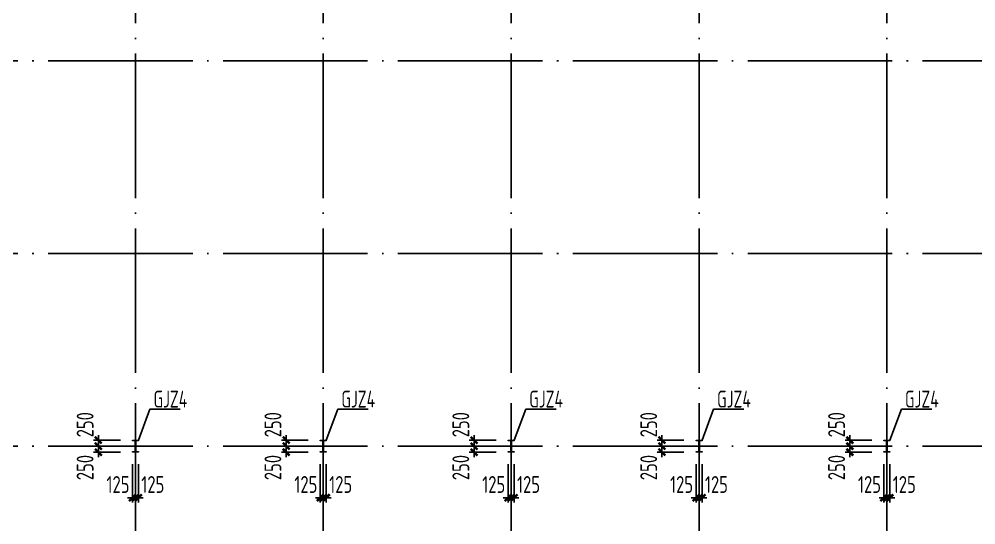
# Model space of a CAD drawing. Extents: x -2746917 to -971774, y -3334247 to -3250358.
# Drawn here: x -2161930 to -2142069, y -3295173 to -3284673 of the extents above; entities that cross this region are included whole.
import ezdxf

# ---------------------------------------------------------------- set-up
doc = ezdxf.new("R2010")
doc.units = 0
doc.header["$LTSCALE"] = 1000
doc.header["$MEASUREMENT"] = 0
doc.header["$PDMODE"] = 35
doc.linetypes.add('DOTE', pattern=[2.42, 2, -0.2, 0.02, -0.2])
doc.layers.get('0').update_dxf_attribs({"linetype": 'CONTINUOUS'})
doc.layers.get('Defpoints').update_dxf_attribs({"linetype": 'CONTINUOUS'})
for name, color, linetype in [('AXIS', 253, 'DOTE'), ('COLU', 7, 'CONTINUOUS'), ('DIM', 3, 'CONTINUOUS'), ('NUM', 7, 'CONTINUOUS'), ('TEXT', 7, 'CONTINUOUS')]:
    doc.layers.add(name, color=color, linetype=linetype)
doc.styles.add('TSSD_Dimension', font='tssdeng.shx', dxfattribs={"width": 0.75, "bigfont": 'Hztxt.shx'})
doc.styles.add('TSSD_Rein', font='Tssdeng.shx', dxfattribs={"width": 0.75, "bigfont": 'hztxt.shx'})
doc.dimstyles.new('TSSD_200_100', dxfattribs={"dimtxt": 350, "dimasz": 100, "dimexe": 100, "dimexo": 250, "dimgap": 100, "dimtad": 1, "dimdec": 0, "dimlfac": 2, "dimzin": 0, "dimdsep": 46, "dimtxsty": 'TSSD_Dimension', "dimblk": 'ARCHTICK', "dimcen": 0, "dimdle": 100, "dimclrt": 7, "dimadec": 0, "dimazin": 0, "dimtfac": 1, "dimtdec": 0, "dimtix": 1, "dimtmove": 2, "dimatfit": 3, "dimfxl": 1, "dimtolj": 1, "dimtzin": 0, "dimarcsym": 0})

# ---------------------------------------------------------------- blocks, each defined once
blk = doc.blocks.new('_ArchTick')
at = {"color": 0, "const_width": 0.5}
blk.add_lwpolyline([(-0.71, -0.71), (0.71, 0.71)], dxfattribs=at)
blk = doc.blocks.new('*D1193')
at = {"layer": 'Defpoints', "color": 0, "ltscale": 1.5}
for p in [(-2159579, -3293664), (-2159516, -3293664), (-2159516, -3294610)]:
    blk.add_point(p, dxfattribs=at)
at = {"layer": 'DIM', "color": 0, "lineweight": -2, "ltscale": 1.5}
for p, q in [((-2159579, -3293914), (-2159579, -3294710)), ((-2159516, -3293914), (-2159516, -3294710)), ((-2159579, -3294610), (-2159679, -3294610)), ((-2159579, -3294610), (-2159516, -3294610)), ((-2159516, -3294610), (-2159416, -3294610))]:
    blk.add_line(p, q, dxfattribs=at)
at = {"layer": 'DIM', "color": 0, "lineweight": -2, "ltscale": 1.5, "xscale": 100, "yscale": 100, "zscale": 100}
blk.add_blockref('_ArchTick', (-2159579, -3294610), dxfattribs=at)
at = {"layer": 'DIM', "color": 0, "lineweight": -2, "ltscale": 1.5, "xscale": 100, "yscale": 100, "zscale": 100, "rotation": 180}
blk.add_blockref('_ArchTick', (-2159516, -3294610), dxfattribs=at)
at = {"layer": 'DIM', "color": 7, "ltscale": 1.5, "insert": (-2159878, -3294335), "char_height": 350, "attachment_point": 5, "style": 'TSSD_Dimension'}
blk.add_mtext('\\A1;125', dxfattribs=at)
blk = doc.blocks.new('*D1194')
at = {"layer": 'Defpoints', "color": 0, "ltscale": 1.5}
for p in [(-2159516, -3293664), (-2159454, -3293664), (-2159454, -3294610)]:
    blk.add_point(p, dxfattribs=at)
at = {"layer": 'DIM', "color": 0, "lineweight": -2, "ltscale": 1.5}
for p, q in [((-2159516, -3293914), (-2159516, -3294710)), ((-2159454, -3293914), (-2159454, -3294710)), ((-2159516, -3294610), (-2159616, -3294610)), ((-2159516, -3294610), (-2159454, -3294610)), ((-2159454, -3294610), (-2159354, -3294610))]:
    blk.add_line(p, q, dxfattribs=at)
at = {"layer": 'DIM', "color": 0, "lineweight": -2, "ltscale": 1.5, "xscale": 100, "yscale": 100, "zscale": 100}
blk.add_blockref('_ArchTick', (-2159516, -3294610), dxfattribs=at)
at = {"layer": 'DIM', "color": 0, "lineweight": -2, "ltscale": 1.5, "xscale": 100, "yscale": 100, "zscale": 100, "rotation": 180}
blk.add_blockref('_ArchTick', (-2159454, -3294610), dxfattribs=at)
at = {"layer": 'DIM', "color": 7, "ltscale": 1.5, "insert": (-2159155, -3294335), "char_height": 350, "attachment_point": 5, "style": 'TSSD_Dimension'}
blk.add_mtext('\\A1;125', dxfattribs=at)
blk = doc.blocks.new('*D1195')
at = {"layer": 'Defpoints', "color": 0, "ltscale": 1.5}
for p in [(-2160286, -3293414), (-2159579, -3293414), (-2159579, -3293539)]:
    blk.add_point(p, dxfattribs=at)
at = {"layer": 'DIM', "color": 0, "lineweight": -2, "ltscale": 1.5}
for p, q in [((-2159829, -3293414), (-2160386, -3293414)), ((-2160286, -3293414), (-2160286, -3293314)), ((-2160286, -3293539), (-2160286, -3293414)), ((-2159829, -3293539), (-2160386, -3293539)), ((-2160286, -3293539), (-2160286, -3293639))]:
    blk.add_line(p, q, dxfattribs=at)
at = {"layer": 'DIM', "color": 0, "lineweight": -2, "ltscale": 1.5, "xscale": 100, "yscale": 100, "zscale": 100}
for p, rotation in [((-2160286, -3293414), 270), ((-2160286, -3293539), 90)]:
    blk.add_blockref('_ArchTick', p, dxfattribs=dict(at, rotation=rotation))
at = {"layer": 'DIM', "color": 7, "ltscale": 1.5, "insert": (-2160561, -3293094), "char_height": 350, "attachment_point": 5, "rotation": 90, "style": 'TSSD_Dimension'}
blk.add_mtext('\\A1;250', dxfattribs=at)
blk = doc.blocks.new('*D1196')
at = {"layer": 'Defpoints', "color": 0, "ltscale": 1.5}
for p in [(-2160286, -3293539), (-2159579, -3293539), (-2159579, -3293664)]:
    blk.add_point(p, dxfattribs=at)
at = {"layer": 'DIM', "color": 0, "lineweight": -2, "ltscale": 1.5}
for p, q in [((-2160286, -3293539), (-2160286, -3293439)), ((-2159829, -3293539), (-2160386, -3293539)), ((-2159829, -3293664), (-2160386, -3293664)), ((-2160286, -3293664), (-2160286, -3293539)), ((-2160286, -3293664), (-2160286, -3293764))]:
    blk.add_line(p, q, dxfattribs=at)
at = {"layer": 'DIM', "color": 0, "lineweight": -2, "ltscale": 1.5, "xscale": 100, "yscale": 100, "zscale": 100}
for p, rotation in [((-2160286, -3293539), 270), ((-2160286, -3293664), 90)]:
    blk.add_blockref('_ArchTick', p, dxfattribs=dict(at, rotation=rotation))
at = {"layer": 'DIM', "color": 7, "ltscale": 1.5, "insert": (-2160561, -3293983), "char_height": 350, "attachment_point": 5, "rotation": 90, "style": 'TSSD_Dimension'}
blk.add_mtext('\\A1;250', dxfattribs=at)
blk = doc.blocks.new('*D1203')
at = {"layer": 'Defpoints', "color": 0, "ltscale": 1.5}
for p in [(-2155679, -3293664), (-2155616, -3293664), (-2155616, -3294610)]:
    blk.add_point(p, dxfattribs=at)
at = {"layer": 'DIM', "color": 0, "lineweight": -2, "ltscale": 1.5}
for p, q in [((-2155679, -3293914), (-2155679, -3294710)), ((-2155616, -3293914), (-2155616, -3294710)), ((-2155679, -3294610), (-2155779, -3294610)), ((-2155679, -3294610), (-2155616, -3294610)), ((-2155616, -3294610), (-2155516, -3294610))]:
    blk.add_line(p, q, dxfattribs=at)
at = {"layer": 'DIM', "color": 0, "lineweight": -2, "ltscale": 1.5, "xscale": 100, "yscale": 100, "zscale": 100}
blk.add_blockref('_ArchTick', (-2155679, -3294610), dxfattribs=at)
at = {"layer": 'DIM', "color": 0, "lineweight": -2, "ltscale": 1.5, "xscale": 100, "yscale": 100, "zscale": 100, "rotation": 180}
blk.add_blockref('_ArchTick', (-2155616, -3294610), dxfattribs=at)
at = {"layer": 'DIM', "color": 7, "ltscale": 1.5, "insert": (-2155978, -3294335), "char_height": 350, "attachment_point": 5, "style": 'TSSD_Dimension'}
blk.add_mtext('\\A1;125', dxfattribs=at)
blk = doc.blocks.new('*D1204')
at = {"layer": 'Defpoints', "color": 0, "ltscale": 1.5}
for p in [(-2155616, -3293664), (-2155554, -3293664), (-2155554, -3294610)]:
    blk.add_point(p, dxfattribs=at)
at = {"layer": 'DIM', "color": 0, "lineweight": -2, "ltscale": 1.5}
for p, q in [((-2155616, -3293914), (-2155616, -3294710)), ((-2155554, -3293914), (-2155554, -3294710)), ((-2155616, -3294610), (-2155716, -3294610)), ((-2155616, -3294610), (-2155554, -3294610)), ((-2155554, -3294610), (-2155454, -3294610))]:
    blk.add_line(p, q, dxfattribs=at)
at = {"layer": 'DIM', "color": 0, "lineweight": -2, "ltscale": 1.5, "xscale": 100, "yscale": 100, "zscale": 100}
blk.add_blockref('_ArchTick', (-2155616, -3294610), dxfattribs=at)
at = {"layer": 'DIM', "color": 0, "lineweight": -2, "ltscale": 1.5, "xscale": 100, "yscale": 100, "zscale": 100, "rotation": 180}
blk.add_blockref('_ArchTick', (-2155554, -3294610), dxfattribs=at)
at = {"layer": 'DIM', "color": 7, "ltscale": 1.5, "insert": (-2155255, -3294335), "char_height": 350, "attachment_point": 5, "style": 'TSSD_Dimension'}
blk.add_mtext('\\A1;125', dxfattribs=at)
blk = doc.blocks.new('*D1205')
at = {"layer": 'Defpoints', "color": 0, "ltscale": 1.5}
for p in [(-2156386, -3293414), (-2155679, -3293414), (-2155679, -3293539)]:
    blk.add_point(p, dxfattribs=at)
at = {"layer": 'DIM', "color": 0, "lineweight": -2, "ltscale": 1.5}
for p, q in [((-2155929, -3293414), (-2156486, -3293414)), ((-2156386, -3293414), (-2156386, -3293314)), ((-2156386, -3293539), (-2156386, -3293414)), ((-2155929, -3293539), (-2156486, -3293539)), ((-2156386, -3293539), (-2156386, -3293639))]:
    blk.add_line(p, q, dxfattribs=at)
at = {"layer": 'DIM', "color": 0, "lineweight": -2, "ltscale": 1.5, "xscale": 100, "yscale": 100, "zscale": 100}
for p, rotation in [((-2156386, -3293414), 270), ((-2156386, -3293539), 90)]:
    blk.add_blockref('_ArchTick', p, dxfattribs=dict(at, rotation=rotation))
at = {"layer": 'DIM', "color": 7, "ltscale": 1.5, "insert": (-2156661, -3293094), "char_height": 350, "attachment_point": 5, "rotation": 90, "style": 'TSSD_Dimension'}
blk.add_mtext('\\A1;250', dxfattribs=at)
blk = doc.blocks.new('*D1206')
at = {"layer": 'Defpoints', "color": 0, "ltscale": 1.5}
for p in [(-2156386, -3293539), (-2155679, -3293539), (-2155679, -3293664)]:
    blk.add_point(p, dxfattribs=at)
at = {"layer": 'DIM', "color": 0, "lineweight": -2, "ltscale": 1.5}
for p, q in [((-2156386, -3293539), (-2156386, -3293439)), ((-2155929, -3293539), (-2156486, -3293539)), ((-2155929, -3293664), (-2156486, -3293664)), ((-2156386, -3293664), (-2156386, -3293539)), ((-2156386, -3293664), (-2156386, -3293764))]:
    blk.add_line(p, q, dxfattribs=at)
at = {"layer": 'DIM', "color": 0, "lineweight": -2, "ltscale": 1.5, "xscale": 100, "yscale": 100, "zscale": 100}
for p, rotation in [((-2156386, -3293539), 270), ((-2156386, -3293664), 90)]:
    blk.add_blockref('_ArchTick', p, dxfattribs=dict(at, rotation=rotation))
at = {"layer": 'DIM', "color": 7, "ltscale": 1.5, "insert": (-2156661, -3293983), "char_height": 350, "attachment_point": 5, "rotation": 90, "style": 'TSSD_Dimension'}
blk.add_mtext('\\A1;250', dxfattribs=at)
blk = doc.blocks.new('*D1213')
at = {"layer": 'Defpoints', "color": 0, "ltscale": 1.5}
for p in [(-2151779, -3293664), (-2151716, -3293664), (-2151716, -3294610)]:
    blk.add_point(p, dxfattribs=at)
at = {"layer": 'DIM', "color": 0, "lineweight": -2, "ltscale": 1.5}
for p, q in [((-2151779, -3293914), (-2151779, -3294710)), ((-2151716, -3293914), (-2151716, -3294710)), ((-2151779, -3294610), (-2151879, -3294610)), ((-2151779, -3294610), (-2151716, -3294610)), ((-2151716, -3294610), (-2151616, -3294610))]:
    blk.add_line(p, q, dxfattribs=at)
at = {"layer": 'DIM', "color": 0, "lineweight": -2, "ltscale": 1.5, "xscale": 100, "yscale": 100, "zscale": 100}
blk.add_blockref('_ArchTick', (-2151779, -3294610), dxfattribs=at)
at = {"layer": 'DIM', "color": 0, "lineweight": -2, "ltscale": 1.5, "xscale": 100, "yscale": 100, "zscale": 100, "rotation": 180}
blk.add_blockref('_ArchTick', (-2151716, -3294610), dxfattribs=at)
at = {"layer": 'DIM', "color": 7, "ltscale": 1.5, "insert": (-2152078, -3294335), "char_height": 350, "attachment_point": 5, "style": 'TSSD_Dimension'}
blk.add_mtext('\\A1;125', dxfattribs=at)
blk = doc.blocks.new('*D1214')
at = {"layer": 'Defpoints', "color": 0, "ltscale": 1.5}
for p in [(-2151716, -3293664), (-2151654, -3293664), (-2151654, -3294610)]:
    blk.add_point(p, dxfattribs=at)
at = {"layer": 'DIM', "color": 0, "lineweight": -2, "ltscale": 1.5}
for p, q in [((-2151716, -3293914), (-2151716, -3294710)), ((-2151654, -3293914), (-2151654, -3294710)), ((-2151716, -3294610), (-2151816, -3294610)), ((-2151716, -3294610), (-2151654, -3294610)), ((-2151654, -3294610), (-2151554, -3294610))]:
    blk.add_line(p, q, dxfattribs=at)
at = {"layer": 'DIM', "color": 0, "lineweight": -2, "ltscale": 1.5, "xscale": 100, "yscale": 100, "zscale": 100}
blk.add_blockref('_ArchTick', (-2151716, -3294610), dxfattribs=at)
at = {"layer": 'DIM', "color": 0, "lineweight": -2, "ltscale": 1.5, "xscale": 100, "yscale": 100, "zscale": 100, "rotation": 180}
blk.add_blockref('_ArchTick', (-2151654, -3294610), dxfattribs=at)
at = {"layer": 'DIM', "color": 7, "ltscale": 1.5, "insert": (-2151355, -3294335), "char_height": 350, "attachment_point": 5, "style": 'TSSD_Dimension'}
blk.add_mtext('\\A1;125', dxfattribs=at)
blk = doc.blocks.new('*D1215')
at = {"layer": 'Defpoints', "color": 0, "ltscale": 1.5}
for p in [(-2152486, -3293414), (-2151779, -3293414), (-2151779, -3293539)]:
    blk.add_point(p, dxfattribs=at)
at = {"layer": 'DIM', "color": 0, "lineweight": -2, "ltscale": 1.5}
for p, q in [((-2152029, -3293414), (-2152586, -3293414)), ((-2152486, -3293414), (-2152486, -3293314)), ((-2152486, -3293539), (-2152486, -3293414)), ((-2152029, -3293539), (-2152586, -3293539)), ((-2152486, -3293539), (-2152486, -3293639))]:
    blk.add_line(p, q, dxfattribs=at)
at = {"layer": 'DIM', "color": 0, "lineweight": -2, "ltscale": 1.5, "xscale": 100, "yscale": 100, "zscale": 100}
for p, rotation in [((-2152486, -3293414), 270), ((-2152486, -3293539), 90)]:
    blk.add_blockref('_ArchTick', p, dxfattribs=dict(at, rotation=rotation))
at = {"layer": 'DIM', "color": 7, "ltscale": 1.5, "insert": (-2152761, -3293094), "char_height": 350, "attachment_point": 5, "rotation": 90, "style": 'TSSD_Dimension'}
blk.add_mtext('\\A1;250', dxfattribs=at)
blk = doc.blocks.new('*D1216')
at = {"layer": 'Defpoints', "color": 0, "ltscale": 1.5}
for p in [(-2152486, -3293539), (-2151779, -3293539), (-2151779, -3293664)]:
    blk.add_point(p, dxfattribs=at)
at = {"layer": 'DIM', "color": 0, "lineweight": -2, "ltscale": 1.5}
for p, q in [((-2152486, -3293539), (-2152486, -3293439)), ((-2152029, -3293539), (-2152586, -3293539)), ((-2152029, -3293664), (-2152586, -3293664)), ((-2152486, -3293664), (-2152486, -3293539)), ((-2152486, -3293664), (-2152486, -3293764))]:
    blk.add_line(p, q, dxfattribs=at)
at = {"layer": 'DIM', "color": 0, "lineweight": -2, "ltscale": 1.5, "xscale": 100, "yscale": 100, "zscale": 100}
for p, rotation in [((-2152486, -3293539), 270), ((-2152486, -3293664), 90)]:
    blk.add_blockref('_ArchTick', p, dxfattribs=dict(at, rotation=rotation))
at = {"layer": 'DIM', "color": 7, "ltscale": 1.5, "insert": (-2152761, -3293983), "char_height": 350, "attachment_point": 5, "rotation": 90, "style": 'TSSD_Dimension'}
blk.add_mtext('\\A1;250', dxfattribs=at)
blk = doc.blocks.new('*D1223')
at = {"layer": 'Defpoints', "color": 0, "ltscale": 1.5}
for p in [(-2147879, -3293664), (-2147816, -3293664), (-2147816, -3294610)]:
    blk.add_point(p, dxfattribs=at)
at = {"layer": 'DIM', "color": 0, "lineweight": -2, "ltscale": 1.5}
for p, q in [((-2147879, -3293914), (-2147879, -3294710)), ((-2147816, -3293914), (-2147816, -3294710)), ((-2147879, -3294610), (-2147979, -3294610)), ((-2147879, -3294610), (-2147816, -3294610)), ((-2147816, -3294610), (-2147716, -3294610))]:
    blk.add_line(p, q, dxfattribs=at)
at = {"layer": 'DIM', "color": 0, "lineweight": -2, "ltscale": 1.5, "xscale": 100, "yscale": 100, "zscale": 100}
blk.add_blockref('_ArchTick', (-2147879, -3294610), dxfattribs=at)
at = {"layer": 'DIM', "color": 0, "lineweight": -2, "ltscale": 1.5, "xscale": 100, "yscale": 100, "zscale": 100, "rotation": 180}
blk.add_blockref('_ArchTick', (-2147816, -3294610), dxfattribs=at)
at = {"layer": 'DIM', "color": 7, "ltscale": 1.5, "insert": (-2148178, -3294335), "char_height": 350, "attachment_point": 5, "style": 'TSSD_Dimension'}
blk.add_mtext('\\A1;125', dxfattribs=at)
blk = doc.blocks.new('*D1224')
at = {"layer": 'Defpoints', "color": 0, "ltscale": 1.5}
for p in [(-2147816, -3293664), (-2147754, -3293664), (-2147754, -3294610)]:
    blk.add_point(p, dxfattribs=at)
at = {"layer": 'DIM', "color": 0, "lineweight": -2, "ltscale": 1.5}
for p, q in [((-2147816, -3293914), (-2147816, -3294710)), ((-2147754, -3293914), (-2147754, -3294710)), ((-2147816, -3294610), (-2147916, -3294610)), ((-2147816, -3294610), (-2147754, -3294610)), ((-2147754, -3294610), (-2147654, -3294610))]:
    blk.add_line(p, q, dxfattribs=at)
at = {"layer": 'DIM', "color": 0, "lineweight": -2, "ltscale": 1.5, "xscale": 100, "yscale": 100, "zscale": 100}
blk.add_blockref('_ArchTick', (-2147816, -3294610), dxfattribs=at)
at = {"layer": 'DIM', "color": 0, "lineweight": -2, "ltscale": 1.5, "xscale": 100, "yscale": 100, "zscale": 100, "rotation": 180}
blk.add_blockref('_ArchTick', (-2147754, -3294610), dxfattribs=at)
at = {"layer": 'DIM', "color": 7, "ltscale": 1.5, "insert": (-2147455, -3294335), "char_height": 350, "attachment_point": 5, "style": 'TSSD_Dimension'}
blk.add_mtext('\\A1;125', dxfattribs=at)
blk = doc.blocks.new('*D1225')
at = {"layer": 'Defpoints', "color": 0, "ltscale": 1.5}
for p in [(-2148586, -3293414), (-2147879, -3293414), (-2147879, -3293539)]:
    blk.add_point(p, dxfattribs=at)
at = {"layer": 'DIM', "color": 0, "lineweight": -2, "ltscale": 1.5}
for p, q in [((-2148129, -3293414), (-2148686, -3293414)), ((-2148586, -3293414), (-2148586, -3293314)), ((-2148586, -3293539), (-2148586, -3293414)), ((-2148129, -3293539), (-2148686, -3293539)), ((-2148586, -3293539), (-2148586, -3293639))]:
    blk.add_line(p, q, dxfattribs=at)
at = {"layer": 'DIM', "color": 0, "lineweight": -2, "ltscale": 1.5, "xscale": 100, "yscale": 100, "zscale": 100}
for p, rotation in [((-2148586, -3293414), 270), ((-2148586, -3293539), 90)]:
    blk.add_blockref('_ArchTick', p, dxfattribs=dict(at, rotation=rotation))
at = {"layer": 'DIM', "color": 7, "ltscale": 1.5, "insert": (-2148861, -3293094), "char_height": 350, "attachment_point": 5, "rotation": 90, "style": 'TSSD_Dimension'}
blk.add_mtext('\\A1;250', dxfattribs=at)
blk = doc.blocks.new('*D1226')
at = {"layer": 'Defpoints', "color": 0, "ltscale": 1.5}
for p in [(-2148586, -3293539), (-2147879, -3293539), (-2147879, -3293664)]:
    blk.add_point(p, dxfattribs=at)
at = {"layer": 'DIM', "color": 0, "lineweight": -2, "ltscale": 1.5}
for p, q in [((-2148586, -3293539), (-2148586, -3293439)), ((-2148129, -3293539), (-2148686, -3293539)), ((-2148129, -3293664), (-2148686, -3293664)), ((-2148586, -3293664), (-2148586, -3293539)), ((-2148586, -3293664), (-2148586, -3293764))]:
    blk.add_line(p, q, dxfattribs=at)
at = {"layer": 'DIM', "color": 0, "lineweight": -2, "ltscale": 1.5, "xscale": 100, "yscale": 100, "zscale": 100}
for p, rotation in [((-2148586, -3293539), 270), ((-2148586, -3293664), 90)]:
    blk.add_blockref('_ArchTick', p, dxfattribs=dict(at, rotation=rotation))
at = {"layer": 'DIM', "color": 7, "ltscale": 1.5, "insert": (-2148861, -3293983), "char_height": 350, "attachment_point": 5, "rotation": 90, "style": 'TSSD_Dimension'}
blk.add_mtext('\\A1;250', dxfattribs=at)
blk = doc.blocks.new('*D1233')
at = {"layer": 'Defpoints', "color": 0, "ltscale": 1.5}
for p in [(-2143979, -3293664), (-2143916, -3293664), (-2143916, -3294610)]:
    blk.add_point(p, dxfattribs=at)
at = {"layer": 'DIM', "color": 0, "lineweight": -2, "ltscale": 1.5}
for p, q in [((-2143979, -3293914), (-2143979, -3294710)), ((-2143916, -3293914), (-2143916, -3294710)), ((-2143979, -3294610), (-2144079, -3294610)), ((-2143979, -3294610), (-2143916, -3294610)), ((-2143916, -3294610), (-2143816, -3294610))]:
    blk.add_line(p, q, dxfattribs=at)
at = {"layer": 'DIM', "color": 0, "lineweight": -2, "ltscale": 1.5, "xscale": 100, "yscale": 100, "zscale": 100}
blk.add_blockref('_ArchTick', (-2143979, -3294610), dxfattribs=at)
at = {"layer": 'DIM', "color": 0, "lineweight": -2, "ltscale": 1.5, "xscale": 100, "yscale": 100, "zscale": 100, "rotation": 180}
blk.add_blockref('_ArchTick', (-2143916, -3294610), dxfattribs=at)
at = {"layer": 'DIM', "color": 7, "ltscale": 1.5, "insert": (-2144278, -3294335), "char_height": 350, "attachment_point": 5, "style": 'TSSD_Dimension'}
blk.add_mtext('\\A1;125', dxfattribs=at)
blk = doc.blocks.new('*D1234')
at = {"layer": 'Defpoints', "color": 0, "ltscale": 1.5}
for p in [(-2143916, -3293664), (-2143854, -3293664), (-2143854, -3294610)]:
    blk.add_point(p, dxfattribs=at)
at = {"layer": 'DIM', "color": 0, "lineweight": -2, "ltscale": 1.5}
for p, q in [((-2143916, -3293914), (-2143916, -3294710)), ((-2143854, -3293914), (-2143854, -3294710)), ((-2143916, -3294610), (-2144016, -3294610)), ((-2143916, -3294610), (-2143854, -3294610)), ((-2143854, -3294610), (-2143754, -3294610))]:
    blk.add_line(p, q, dxfattribs=at)
at = {"layer": 'DIM', "color": 0, "lineweight": -2, "ltscale": 1.5, "xscale": 100, "yscale": 100, "zscale": 100}
blk.add_blockref('_ArchTick', (-2143916, -3294610), dxfattribs=at)
at = {"layer": 'DIM', "color": 0, "lineweight": -2, "ltscale": 1.5, "xscale": 100, "yscale": 100, "zscale": 100, "rotation": 180}
blk.add_blockref('_ArchTick', (-2143854, -3294610), dxfattribs=at)
at = {"layer": 'DIM', "color": 7, "ltscale": 1.5, "insert": (-2143555, -3294335), "char_height": 350, "attachment_point": 5, "style": 'TSSD_Dimension'}
blk.add_mtext('\\A1;125', dxfattribs=at)
blk = doc.blocks.new('*D1235')
at = {"layer": 'Defpoints', "color": 0, "ltscale": 1.5}
for p in [(-2144686, -3293414), (-2143979, -3293414), (-2143979, -3293539)]:
    blk.add_point(p, dxfattribs=at)
at = {"layer": 'DIM', "color": 0, "lineweight": -2, "ltscale": 1.5}
for p, q in [((-2144229, -3293414), (-2144786, -3293414)), ((-2144686, -3293414), (-2144686, -3293314)), ((-2144686, -3293539), (-2144686, -3293414)), ((-2144229, -3293539), (-2144786, -3293539)), ((-2144686, -3293539), (-2144686, -3293639))]:
    blk.add_line(p, q, dxfattribs=at)
at = {"layer": 'DIM', "color": 0, "lineweight": -2, "ltscale": 1.5, "xscale": 100, "yscale": 100, "zscale": 100}
for p, rotation in [((-2144686, -3293414), 270), ((-2144686, -3293539), 90)]:
    blk.add_blockref('_ArchTick', p, dxfattribs=dict(at, rotation=rotation))
at = {"layer": 'DIM', "color": 7, "ltscale": 1.5, "insert": (-2144961, -3293094), "char_height": 350, "attachment_point": 5, "rotation": 90, "style": 'TSSD_Dimension'}
blk.add_mtext('\\A1;250', dxfattribs=at)
blk = doc.blocks.new('*D1236')
at = {"layer": 'Defpoints', "color": 0, "ltscale": 1.5}
for p in [(-2144686, -3293539), (-2143979, -3293539), (-2143979, -3293664)]:
    blk.add_point(p, dxfattribs=at)
at = {"layer": 'DIM', "color": 0, "lineweight": -2, "ltscale": 1.5}
for p, q in [((-2144686, -3293539), (-2144686, -3293439)), ((-2144229, -3293539), (-2144786, -3293539)), ((-2144229, -3293664), (-2144786, -3293664)), ((-2144686, -3293664), (-2144686, -3293539)), ((-2144686, -3293664), (-2144686, -3293764))]:
    blk.add_line(p, q, dxfattribs=at)
at = {"layer": 'DIM', "color": 0, "lineweight": -2, "ltscale": 1.5, "xscale": 100, "yscale": 100, "zscale": 100}
for p, rotation in [((-2144686, -3293539), 270), ((-2144686, -3293664), 90)]:
    blk.add_blockref('_ArchTick', p, dxfattribs=dict(at, rotation=rotation))
at = {"layer": 'DIM', "color": 7, "ltscale": 1.5, "insert": (-2144961, -3293983), "char_height": 350, "attachment_point": 5, "rotation": 90, "style": 'TSSD_Dimension'}
blk.add_mtext('\\A1;250', dxfattribs=at)

msp = doc.modelspace()

# ---------------------------------------------------------------- linework, layer by layer
at = {"layer": 'AXIS', "ltscale": 1.5}
for p, q in [((-2159516.16, -3306538.58), (-2159516.16, -3280538.58)), ((-2155616.16, -3306538.58), (-2155616.16, -3280538.58)), ((-2151716.16, -3306538.58), (-2151716.16, -3280538.58)), ((-2147816.16, -3306538.58), (-2147816.16, -3280538.58)), ((-2143916.16, -3306538.58), (-2143916.16, -3280538.58)), ((-2172216.16, -3285538.58), (-2127316.16, -3285538.58)), ((-2172216.16, -3289538.58), (-2127316.16, -3289538.58)), ((-2172216.16, -3293538.58), (-2127316.16, -3293538.58))]:
    msp.add_line(p, q, dxfattribs=at)
at = {"layer": 'COLU', "lineweight": 5, "ltscale": 1.5}
for points in [[(-2159578.66, -3293426.58), (-2159578.66, -3293413.58), (-2159453.66, -3293413.58), (-2159453.66, -3293426.58)], [(-2159522.66, -3293650.58), (-2159522.66, -3293426.58), (-2159509.66, -3293426.58), (-2159509.66, -3293650.58)], [(-2155678.66, -3293426.58), (-2155678.66, -3293413.58), (-2155553.66, -3293413.58), (-2155553.66, -3293426.58)], [(-2155622.66, -3293650.58), (-2155622.66, -3293426.58), (-2155609.66, -3293426.58), (-2155609.66, -3293650.58)], [(-2151778.66, -3293426.58), (-2151778.66, -3293413.58), (-2151653.66, -3293413.58), (-2151653.66, -3293426.58)], [(-2151722.66, -3293650.58), (-2151722.66, -3293426.58), (-2151709.66, -3293426.58), (-2151709.66, -3293650.58)], [(-2147878.66, -3293426.58), (-2147878.66, -3293413.58), (-2147753.66, -3293413.58), (-2147753.66, -3293426.58)], [(-2147822.66, -3293650.58), (-2147822.66, -3293426.58), (-2147809.66, -3293426.58), (-2147809.66, -3293650.58)], [(-2143978.66, -3293426.58), (-2143978.66, -3293413.58), (-2143853.66, -3293413.58), (-2143853.66, -3293426.58)], [(-2143922.66, -3293650.58), (-2143922.66, -3293426.58), (-2143909.66, -3293426.58), (-2143909.66, -3293650.58)], [(-2159578.66, -3293663.58), (-2159578.66, -3293650.58), (-2159453.66, -3293650.58), (-2159453.66, -3293663.58)], [(-2155678.66, -3293663.58), (-2155678.66, -3293650.58), (-2155553.66, -3293650.58), (-2155553.66, -3293663.58)], [(-2151778.66, -3293663.58), (-2151778.66, -3293650.58), (-2151653.66, -3293650.58), (-2151653.66, -3293663.58)], [(-2147878.66, -3293663.58), (-2147878.66, -3293650.58), (-2147753.66, -3293650.58), (-2147753.66, -3293663.58)], [(-2143978.66, -3293663.58), (-2143978.66, -3293650.58), (-2143853.66, -3293650.58), (-2143853.66, -3293663.58)]]:
    msp.add_lwpolyline(points, close=True, dxfattribs=at)
at = {"layer": 'NUM'}
for p, q in [((-2159453.66, -3293413.58), (-2159214.85, -3292771.64)), ((-2159214.85, -3292771.64), (-2158585.38, -3292771.64)), ((-2155553.66, -3293413.58), (-2155314.85, -3292771.64)), ((-2155314.85, -3292771.64), (-2154685.38, -3292771.64)), ((-2151653.66, -3293413.58), (-2151414.85, -3292771.64)), ((-2151414.85, -3292771.64), (-2150785.38, -3292771.64)), ((-2147753.66, -3293413.58), (-2147514.85, -3292771.64)), ((-2147514.85, -3292771.64), (-2146885.38, -3292771.64)), ((-2143853.66, -3293413.58), (-2143614.85, -3292771.64)), ((-2143614.85, -3292771.64), (-2142985.38, -3292771.64))]:
    msp.add_line(p, q, dxfattribs=at)

# ---------------------------------------------------------------- texts
at = {"layer": 'TEXT', "lineweight": 5, "style": 'TSSD_Rein', "width": 0.7}
for p in [(-2159140.67, -3292736.63), (-2155240.67, -3292736.63), (-2151340.67, -3292736.63), (-2147440.67, -3292736.63), (-2143540.67, -3292736.63)]:
    msp.add_text('GJZ4', height=350, dxfattribs=at).set_placement(p)

# ---------------------------------------------------------------- dimensions: what is measured, and where the dimension line sits
at = {"layer": 'DIM', "ltscale": 1.5}
for base, p1, p2, picture, middle in [((-2160285.66, -3293413.58), (-2159578.66, -3293538.58), (-2159578.66, -3293413.58), '*D1195', (-2160560.66, -3293094.32)), ((-2156385.66, -3293413.58), (-2155678.66, -3293538.58), (-2155678.66, -3293413.58), '*D1205', (-2156660.66, -3293094.32)), ((-2152485.66, -3293413.58), (-2151778.66, -3293538.58), (-2151778.66, -3293413.58), '*D1215', (-2152760.66, -3293094.32)), ((-2148585.66, -3293413.58), (-2147878.66, -3293538.58), (-2147878.66, -3293413.58), '*D1225', (-2148860.66, -3293094.32)), ((-2144685.66, -3293413.58), (-2143978.66, -3293538.58), (-2143978.66, -3293413.58), '*D1235', (-2144960.66, -3293094.32)), ((-2160285.66, -3293538.58), (-2159578.66, -3293663.58), (-2159578.66, -3293538.58), '*D1196', (-2160560.66, -3293982.85)), ((-2156385.66, -3293538.58), (-2155678.66, -3293663.58), (-2155678.66, -3293538.58), '*D1206', (-2156660.66, -3293982.85)), ((-2152485.66, -3293538.58), (-2151778.66, -3293663.58), (-2151778.66, -3293538.58), '*D1216', (-2152760.66, -3293982.85)), ((-2148585.66, -3293538.58), (-2147878.66, -3293663.58), (-2147878.66, -3293538.58), '*D1226', (-2148860.66, -3293982.85)), ((-2144685.66, -3293538.58), (-2143978.66, -3293663.58), (-2143978.66, -3293538.58), '*D1236', (-2144960.66, -3293982.85))]:
    dim = msp.add_linear_dim(base=base, p1=p1, p2=p2, angle=90, dimstyle='TSSD_200_100', dxfattribs=at)
    dim.commit()
    dim.dimension.update_dxf_attribs({"geometry": picture, "text_midpoint": middle, "dimtype": 160})
for base, p1, p2, picture, middle in [((-2159516.16, -3294610.45), (-2159578.66, -3293663.58), (-2159516.16, -3293663.58), '*D1193', (-2159877.73, -3294335.45)), ((-2159453.66, -3294610.45), (-2159516.16, -3293663.58), (-2159453.66, -3293663.58), '*D1194', (-2159154.59, -3294335.45)), ((-2155616.16, -3294610.45), (-2155678.66, -3293663.58), (-2155616.16, -3293663.58), '*D1203', (-2155977.73, -3294335.45)), ((-2155553.66, -3294610.45), (-2155616.16, -3293663.58), (-2155553.66, -3293663.58), '*D1204', (-2155254.59, -3294335.45)), ((-2151716.16, -3294610.45), (-2151778.66, -3293663.58), (-2151716.16, -3293663.58), '*D1213', (-2152077.73, -3294335.45)), ((-2151653.66, -3294610.45), (-2151716.16, -3293663.58), (-2151653.66, -3293663.58), '*D1214', (-2151354.59, -3294335.45)), ((-2147816.16, -3294610.45), (-2147878.66, -3293663.58), (-2147816.16, -3293663.58), '*D1223', (-2148177.73, -3294335.45)), ((-2147753.66, -3294610.45), (-2147816.16, -3293663.58), (-2147753.66, -3293663.58), '*D1224', (-2147454.59, -3294335.45)), ((-2143916.16, -3294610.45), (-2143978.66, -3293663.58), (-2143916.16, -3293663.58), '*D1233', (-2144277.73, -3294335.45)), ((-2143853.66, -3294610.45), (-2143916.16, -3293663.58), (-2143853.66, -3293663.58), '*D1234', (-2143554.59, -3294335.45))]:
    dim = msp.add_linear_dim(base=base, p1=p1, p2=p2, dimstyle='TSSD_200_100', dxfattribs=at)
    dim.commit()
    dim.dimension.update_dxf_attribs({"geometry": picture, "text_midpoint": middle, "dimtype": 160})

doc.saveas('drawing.dxf')
